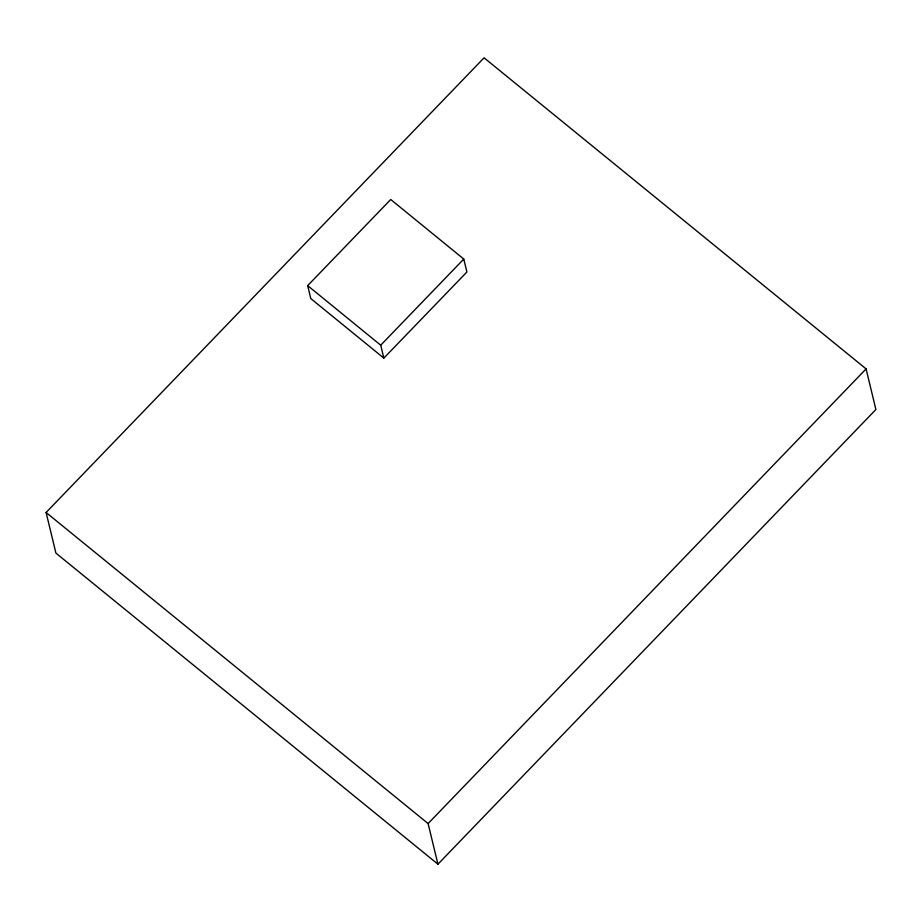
<?xml version="1.0" encoding="UTF-8"?>
<svg xmlns="http://www.w3.org/2000/svg" width="922" height="922" viewBox="0 0 922 922"><rect width="100%" height="100%" fill="white"/><g stroke="black" fill="none" stroke-linecap="round" stroke-linejoin="round"><path stroke-width="1.38" d="M46.1 512.494L484.062 57.809L866.081 368.892L875.9 409.506L437.938 864.191L55.919 553.108L46.1 512.494L428.108 823.577L437.938 864.191M307.671 285.624L390.732 199.498L463.778 259.07L466.901 272.002L383.84 358.116L310.795 298.555L307.671 285.624L380.717 345.197L383.84 358.116M380.717 345.197L463.778 259.07M428.108 823.577L866.081 368.892"/></g></svg>
